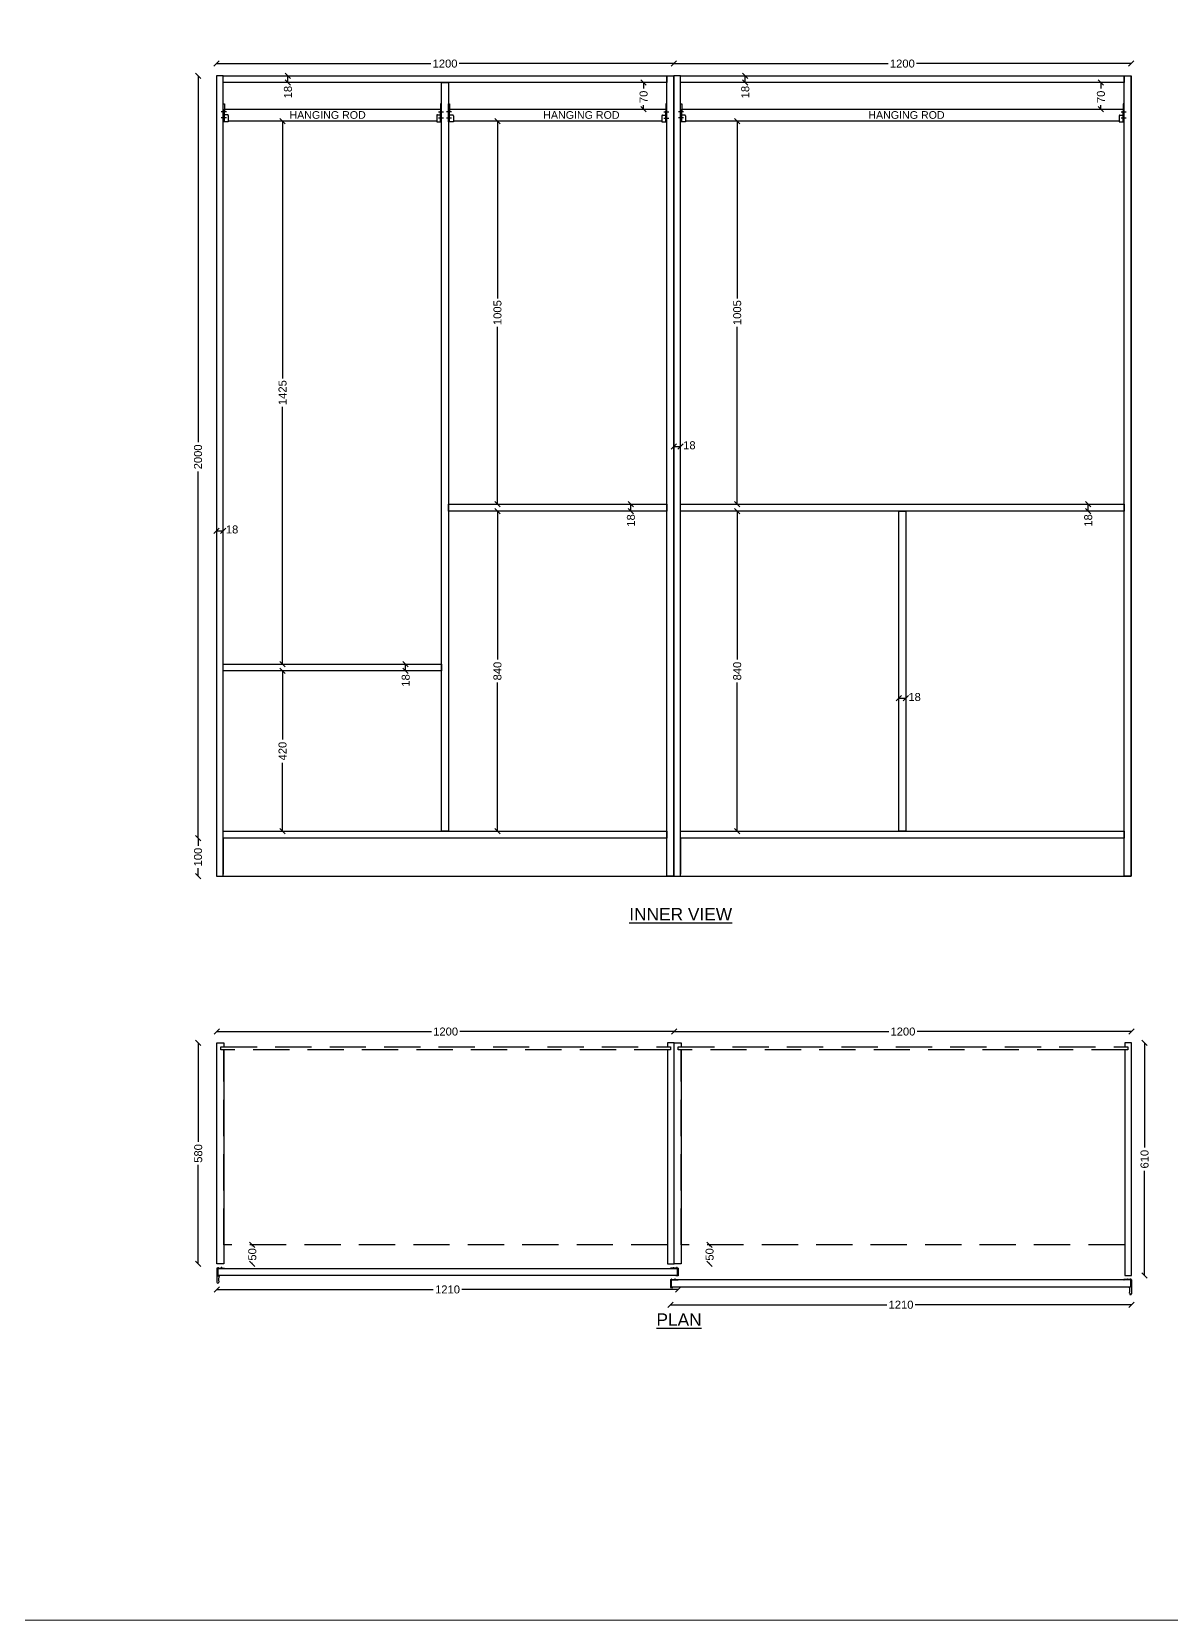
# Model space of a CAD drawing. Header units: millimetres. Extents: x 4065046 to 4134868, y -1476535 to -1460275.
# Drawn here: x 4104806 to 4107796, y -1476535 to -1472368 of the extents above; entities that cross this region are included whole.
import ezdxf

# ---------------------------------------------------------------- set-up
doc = ezdxf.new("R2010")
doc.units = ezdxf.units.MM
doc.header["$LTSCALE"] = 15
doc.header["$PDMODE"] = 35
doc.linetypes.add('HIDDEN', pattern=[9.525, 6.35, -3.175])
doc.layers.add('Hanging Rod', color=5, linetype='Continuous')
doc.layers.add('Text', color=7, linetype='Continuous', lineweight=5)
doc.styles.add('RAJ', font='', dxfattribs={"width": 0.8})
doc.styles.get("Standard").update_dxf_attribs({"font": 'arial.ttf'})
doc.styles.get('RAJ').set_extended_font_data('Bitstream Vera Serif')
doc.dimstyles.new('RAJ', dxfattribs={"dimscale": 7, "dimtxt": 2, "dimasz": 2, "dimexe": 1, "dimexo": 1, "dimgap": 1, "dimtad": 1, "dimdec": 1, "dimzin": 0, "dimdsep": 46, "dimtxsty": 'RAJ', "dimcen": 1, "dimclrd": 8, "dimclre": 8, "dimclrt": 8, "dimadec": 0, "dimazin": 0, "dimtfac": 1, "dimtdec": 1, "dimtofl": 0, "dimtmove": 0, "dimatfit": 3, "dimfxl": 1, "dimtolj": 1, "dimtzin": 0, "dimlwd": 9, "dimlwe": 9, "dimarcsym": 0})

# ---------------------------------------------------------------- blocks, each defined once
blk = doc.blocks.new('_Oblique')
at = {"color": 0, "linetype": 'ByBlock', "lineweight": -2}
blk.add_line((-0.5, -0.5), (0.5, 0.5), dxfattribs=at)
blk = doc.blocks.new('*D115')
at = {"color": 0, "lineweight": -2, "transparency": 16777216}
blk.add_line((201176, -268110.3), (201194, -268110.3), dxfattribs=at)
at = {"layer": 'Defpoints', "color": 0, "linetype": 'ByBlock', "lineweight": -2, "transparency": 16777216}
for p in [(201176, -268110.3), (201194, -268110.3), (201194, -268110.3)]:
    blk.add_point(p, dxfattribs=at)
at = {"color": 0, "linetype": 'ByBlock', "lineweight": -2, "transparency": 16777216, "xscale": 14, "yscale": 14, "zscale": 14, "rotation": 180}
blk.add_blockref('_Oblique', (201176, -268110.3), dxfattribs=at)
at = {"color": 0, "linetype": 'ByBlock', "lineweight": -2, "transparency": 16777216, "xscale": 14, "yscale": 14, "zscale": 14}
blk.add_blockref('_Oblique', (201194, -268110.3), dxfattribs=at)
at = {"linetype": 'ByBlock', "lineweight": -2, "transparency": 16777216, "insert": (201217.1, -268106.9), "char_height": 21, "attachment_point": 5}
blk.add_mtext('\\A1;18', dxfattribs=at)
blk = doc.blocks.new('_None')
blk = doc.blocks.new('*D116')
at = {"color": 0, "lineweight": -2, "transparency": 16777216}
for p, q in [((201127.8, -266916.3), (201127.8, -267877.8)), ((201127.8, -268916.3), (201127.8, -267954.8))]:
    blk.add_line(p, q, dxfattribs=at)
at = {"layer": 'Defpoints', "color": 0, "linetype": 'ByBlock', "lineweight": -2, "transparency": 16777216}
for p in [(201127.8, -266916.3), (201176, -266916.3), (201194, -268916.3)]:
    blk.add_point(p, dxfattribs=at)
at = {"color": 0, "linetype": 'ByBlock', "lineweight": -2, "transparency": 16777216, "xscale": 14, "yscale": 14, "zscale": 14}
for p, rotation in [((201127.8, -266916.3), 90), ((201127.8, -268916.3), 270)]:
    blk.add_blockref('_Oblique', p, dxfattribs=dict(at, rotation=rotation))
at = {"linetype": 'ByBlock', "lineweight": -2, "transparency": 16777216, "insert": (201127.8, -267916.3), "char_height": 21, "attachment_point": 5, "rotation": 90}
blk.add_mtext('\\A1;2000', dxfattribs=at)
blk = doc.blocks.new('*D137')
at = {"color": 0, "lineweight": -2, "transparency": 16777216}
for p, q in [((201127.8, -268916.3), (201127.8, -268937.2)), ((201127.8, -269016.3), (201127.8, -268995.5))]:
    blk.add_line(p, q, dxfattribs=at)
at = {"layer": 'Defpoints', "color": 0, "linetype": 'ByBlock', "lineweight": -2, "transparency": 16777216}
for p in [(201127.8, -268916.3), (201194, -268916.3), (201176, -269016.3)]:
    blk.add_point(p, dxfattribs=at)
at = {"color": 0, "linetype": 'ByBlock', "lineweight": -2, "transparency": 16777216, "xscale": 14, "yscale": 14, "zscale": 14}
for p, rotation in [((201127.8, -268916.3), 90), ((201127.8, -269016.3), 270)]:
    blk.add_blockref('_Oblique', p, dxfattribs=dict(at, rotation=rotation))
at = {"linetype": 'ByBlock', "lineweight": -2, "transparency": 16777216, "insert": (201127.8, -268966.3), "char_height": 21, "attachment_point": 5, "rotation": 90}
blk.add_mtext('\\A1;100', dxfattribs=at)
blk = doc.blocks.new('*D117')
at = {"color": 0, "lineweight": -2, "transparency": 16777216}
blk.add_line((201363.6, -266934.3), (201363.6, -266916.3), dxfattribs=at)
at = {"layer": 'Defpoints', "color": 0, "linetype": 'ByBlock', "lineweight": -2, "transparency": 16777216}
for p in [(201363.6, -266916.3), (201363.6, -266916.3), (201363.6, -266934.3)]:
    blk.add_point(p, dxfattribs=at)
at = {"color": 0, "linetype": 'ByBlock', "lineweight": -2, "transparency": 16777216, "xscale": 14, "yscale": 14, "zscale": 14}
for p, rotation in [((201363.6, -266916.3), 90), ((201363.6, -266934.3), 270)]:
    blk.add_blockref('_Oblique', p, dxfattribs=dict(at, rotation=rotation))
at = {"linetype": 'ByBlock', "lineweight": -2, "transparency": 16777216, "insert": (201363.8, -266959.2), "char_height": 21, "attachment_point": 5, "rotation": 90}
blk.add_mtext('\\A1;18', dxfattribs=at)
blk = doc.blocks.new('*D118')
at = {"color": 0, "lineweight": -2, "transparency": 16777216}
for p, q in [((202297.1, -266934.3), (202297.1, -266949.9)), ((202297.1, -267004.3), (202297.1, -266993.8))]:
    blk.add_line(p, q, dxfattribs=at)
at = {"layer": 'Defpoints', "color": 0, "linetype": 'ByBlock', "lineweight": -2, "transparency": 16777216}
for p in [(202297.1, -266934.3), (202334, -266934.3), (202334, -267004.3)]:
    blk.add_point(p, dxfattribs=at)
at = {"color": 0, "linetype": 'ByBlock', "lineweight": -2, "transparency": 16777216, "xscale": 14, "yscale": 14, "zscale": 14}
for p, rotation in [((202297.1, -266934.3), 90), ((202297.1, -267004.3), 270)]:
    blk.add_blockref('_Oblique', p, dxfattribs=dict(at, rotation=rotation))
at = {"linetype": 'ByBlock', "lineweight": -2, "transparency": 16777216, "insert": (202297.1, -266971.8), "char_height": 21, "attachment_point": 5, "rotation": 90}
blk.add_mtext('\\A1;70', dxfattribs=at)
blk = doc.blocks.new('*D119')
at = {"color": 0, "lineweight": -2, "transparency": 16777216}
blk.add_line((202263.6, -268058.3), (202263.6, -268040.3), dxfattribs=at)
at = {"layer": 'Defpoints', "color": 0, "linetype": 'ByBlock', "lineweight": -2, "transparency": 16777216}
for p in [(202263.6, -268040.3), (202263.6, -268040.3), (202263.6, -268058.3)]:
    blk.add_point(p, dxfattribs=at)
at = {"color": 0, "linetype": 'ByBlock', "lineweight": -2, "transparency": 16777216, "xscale": 14, "yscale": 14, "zscale": 14}
for p, rotation in [((202263.6, -268040.3), 90), ((202263.6, -268058.3), 270)]:
    blk.add_blockref('_Oblique', p, dxfattribs=dict(at, rotation=rotation))
at = {"linetype": 'ByBlock', "lineweight": -2, "transparency": 16777216, "insert": (202263.8, -268083.1), "char_height": 21, "attachment_point": 5, "rotation": 90}
blk.add_mtext('\\A1;18', dxfattribs=at)
blk = doc.blocks.new('*D120')
at = {"color": 0, "lineweight": -2, "transparency": 16777216}
for p, q in [((201913.6, -267035.3), (201913.6, -267500.4)), ((201913.6, -268040.3), (201913.6, -267575.3))]:
    blk.add_line(p, q, dxfattribs=at)
at = {"layer": 'Defpoints', "color": 0, "linetype": 'ByBlock', "lineweight": -2, "transparency": 16777216}
for p in [(201855.2, -267035.3), (201913.6, -267035.3), (201855.2, -268040.3)]:
    blk.add_point(p, dxfattribs=at)
at = {"color": 0, "linetype": 'ByBlock', "lineweight": -2, "transparency": 16777216, "xscale": 14, "yscale": 14, "zscale": 14}
for p, rotation in [((201913.6, -267035.3), 90), ((201913.6, -268040.3), 270)]:
    blk.add_blockref('_Oblique', p, dxfattribs=dict(at, rotation=rotation))
at = {"linetype": 'ByBlock', "lineweight": -2, "transparency": 16777216, "insert": (201913.6, -267537.8), "char_height": 21, "attachment_point": 5, "rotation": 90}
blk.add_mtext('\\A1;1005', dxfattribs=at)
blk = doc.blocks.new('*D121')
at = {"color": 0, "lineweight": -2, "transparency": 16777216}
blk.add_line((201672.6, -268478), (201672.6, -268460), dxfattribs=at)
at = {"layer": 'Defpoints', "color": 0, "linetype": 'ByBlock', "lineweight": -2, "transparency": 16777216}
for p in [(201672.6, -268460), (201672.6, -268460), (201672.6, -268478)]:
    blk.add_point(p, dxfattribs=at)
at = {"color": 0, "linetype": 'ByBlock', "lineweight": -2, "transparency": 16777216, "xscale": 14, "yscale": 14, "zscale": 14}
for p, rotation in [((201672.6, -268460), 90), ((201672.6, -268478), 270)]:
    blk.add_blockref('_Oblique', p, dxfattribs=dict(at, rotation=rotation))
at = {"linetype": 'ByBlock', "lineweight": -2, "transparency": 16777216, "insert": (201672.8, -268502.9), "char_height": 21, "attachment_point": 5, "rotation": 90}
blk.add_mtext('\\A1;18', dxfattribs=at)
blk = doc.blocks.new('*D122')
at = {"color": 0, "lineweight": -2, "transparency": 16777216}
for p, q in [((201349.6, -268478), (201349.6, -268657.6)), ((201349.6, -268898.3), (201349.6, -268718.8))]:
    blk.add_line(p, q, dxfattribs=at)
at = {"layer": 'Defpoints', "color": 0, "linetype": 'ByBlock', "lineweight": -2, "transparency": 16777216}
for p in [(201316.8, -268478), (201316.8, -268898.3), (201349.6, -268898.3)]:
    blk.add_point(p, dxfattribs=at)
at = {"color": 0, "linetype": 'ByBlock', "lineweight": -2, "transparency": 16777216, "xscale": 14, "yscale": 14, "zscale": 14}
for p, rotation in [((201349.6, -268478), 90), ((201349.6, -268898.3), 270)]:
    blk.add_blockref('_Oblique', p, dxfattribs=dict(at, rotation=rotation))
at = {"linetype": 'ByBlock', "lineweight": -2, "transparency": 16777216, "insert": (201349.6, -268688.2), "char_height": 21, "attachment_point": 5, "rotation": 90}
blk.add_mtext('\\A1;420', dxfattribs=at)
blk = doc.blocks.new('*D123')
at = {"color": 0, "lineweight": -2, "transparency": 16777216}
for p, q in [((201913.6, -268058.3), (201913.6, -268448.1)), ((201913.6, -268898.3), (201913.6, -268508.5))]:
    blk.add_line(p, q, dxfattribs=at)
at = {"layer": 'Defpoints', "color": 0, "linetype": 'ByBlock', "lineweight": -2, "transparency": 16777216}
for p in [(201913.6, -268058.3), (201913.6, -268058.3), (201913.6, -268898.3)]:
    blk.add_point(p, dxfattribs=at)
at = {"color": 0, "linetype": 'ByBlock', "lineweight": -2, "transparency": 16777216, "xscale": 14, "yscale": 14, "zscale": 14}
for p, rotation in [((201913.6, -268058.3), 90), ((201913.6, -268898.3), 270)]:
    blk.add_blockref('_Oblique', p, dxfattribs=dict(at, rotation=rotation))
at = {"linetype": 'ByBlock', "lineweight": -2, "transparency": 16777216, "insert": (201913.6, -268478.3), "char_height": 21, "attachment_point": 5, "rotation": 90}
blk.add_mtext('\\A1;840', dxfattribs=at)
blk = doc.blocks.new('*D124')
at = {"color": 0, "lineweight": -2, "transparency": 16777216}
for p, q in [((201349.6, -267035.3), (201349.6, -267710.3)), ((201349.6, -268460), (201349.6, -267785.1))]:
    blk.add_line(p, q, dxfattribs=at)
at = {"layer": 'Defpoints', "color": 0, "linetype": 'ByBlock', "lineweight": -2, "transparency": 16777216}
for p in [(201349.6, -267035.3), (201349.6, -267035.3), (201349.6, -268460)]:
    blk.add_point(p, dxfattribs=at)
at = {"color": 0, "linetype": 'ByBlock', "lineweight": -2, "transparency": 16777216, "xscale": 14, "yscale": 14, "zscale": 14}
for p, rotation in [((201349.6, -267035.3), 90), ((201349.6, -268460), 270)]:
    blk.add_blockref('_Oblique', p, dxfattribs=dict(at, rotation=rotation))
at = {"linetype": 'ByBlock', "lineweight": -2, "transparency": 16777216, "insert": (201349.6, -267747.7), "char_height": 21, "attachment_point": 5, "rotation": 90}
blk.add_mtext('\\A1;1425', dxfattribs=at)
blk = doc.blocks.new('*D125')
at = {"color": 0, "lineweight": -2, "transparency": 16777216}
blk.add_line((202376, -267889.3), (202394, -267889.3), dxfattribs=at)
at = {"layer": 'Defpoints', "color": 0, "linetype": 'ByBlock', "lineweight": -2, "transparency": 16777216}
for p in [(202376, -267889.3), (202394, -267889.3), (202394, -267889.3)]:
    blk.add_point(p, dxfattribs=at)
at = {"color": 0, "linetype": 'ByBlock', "lineweight": -2, "transparency": 16777216, "xscale": 14, "yscale": 14, "zscale": 14, "rotation": 180}
blk.add_blockref('_Oblique', (202376, -267889.3), dxfattribs=at)
at = {"color": 0, "linetype": 'ByBlock', "lineweight": -2, "transparency": 16777216, "xscale": 14, "yscale": 14, "zscale": 14}
blk.add_blockref('_Oblique', (202394, -267889.3), dxfattribs=at)
at = {"linetype": 'ByBlock', "lineweight": -2, "transparency": 16777216, "insert": (202417.1, -267885.9), "char_height": 21, "attachment_point": 5}
blk.add_mtext('\\A1;18', dxfattribs=at)
blk = doc.blocks.new('*D138')
at = {"color": 0, "lineweight": -2, "transparency": 16777216}
for p, q in [((202376, -266884.5), (202938.7, -266884.5)), ((203576, -266884.5), (203013.3, -266884.5))]:
    blk.add_line(p, q, dxfattribs=at)
at = {"layer": 'Defpoints', "color": 0, "linetype": 'ByBlock', "lineweight": -2, "transparency": 16777216}
for p in [(203576, -266884.5), (202376, -266916.3), (203576, -266916.3)]:
    blk.add_point(p, dxfattribs=at)
at = {"color": 0, "linetype": 'ByBlock', "lineweight": -2, "transparency": 16777216, "xscale": 14, "yscale": 14, "zscale": 14, "rotation": 180}
blk.add_blockref('_Oblique', (202376, -266884.5), dxfattribs=at)
at = {"color": 0, "linetype": 'ByBlock', "lineweight": -2, "transparency": 16777216, "xscale": 14, "yscale": 14, "zscale": 14}
blk.add_blockref('_Oblique', (203576, -266884.5), dxfattribs=at)
at = {"linetype": 'ByBlock', "lineweight": -2, "transparency": 16777216, "insert": (202976, -266884.5), "char_height": 21, "attachment_point": 5}
blk.add_mtext('\\A1;1200', dxfattribs=at)
blk = doc.blocks.new('*D126')
at = {"color": 0, "lineweight": -2, "transparency": 16777216}
blk.add_line((202563.6, -266934.3), (202563.6, -266916.3), dxfattribs=at)
at = {"layer": 'Defpoints', "color": 0, "linetype": 'ByBlock', "lineweight": -2, "transparency": 16777216}
for p in [(202563.6, -266916.3), (202563.6, -266916.3), (202563.6, -266934.3)]:
    blk.add_point(p, dxfattribs=at)
at = {"color": 0, "linetype": 'ByBlock', "lineweight": -2, "transparency": 16777216, "xscale": 14, "yscale": 14, "zscale": 14}
for p, rotation in [((202563.6, -266916.3), 90), ((202563.6, -266934.3), 270)]:
    blk.add_blockref('_Oblique', p, dxfattribs=dict(at, rotation=rotation))
at = {"linetype": 'ByBlock', "lineweight": -2, "transparency": 16777216, "insert": (202563.8, -266959.2), "char_height": 21, "attachment_point": 5, "rotation": 90}
blk.add_mtext('\\A1;18', dxfattribs=at)
blk = doc.blocks.new('*D127')
at = {"color": 0, "lineweight": -2, "transparency": 16777216}
for p, q in [((203497.1, -266934.3), (203497.1, -266949.9)), ((203497.1, -267004.3), (203497.1, -266993.8))]:
    blk.add_line(p, q, dxfattribs=at)
at = {"layer": 'Defpoints', "color": 0, "linetype": 'ByBlock', "lineweight": -2, "transparency": 16777216}
for p in [(203497.1, -266934.3), (203534, -266934.3), (203534, -267004.3)]:
    blk.add_point(p, dxfattribs=at)
at = {"color": 0, "linetype": 'ByBlock', "lineweight": -2, "transparency": 16777216, "xscale": 14, "yscale": 14, "zscale": 14}
for p, rotation in [((203497.1, -266934.3), 90), ((203497.1, -267004.3), 270)]:
    blk.add_blockref('_Oblique', p, dxfattribs=dict(at, rotation=rotation))
at = {"linetype": 'ByBlock', "lineweight": -2, "transparency": 16777216, "insert": (203497.1, -266971.8), "char_height": 21, "attachment_point": 5, "rotation": 90}
blk.add_mtext('\\A1;70', dxfattribs=at)
blk = doc.blocks.new('*D128')
at = {"color": 0, "lineweight": -2, "transparency": 16777216}
blk.add_line((203463.6, -268058.3), (203463.6, -268040.3), dxfattribs=at)
at = {"layer": 'Defpoints', "color": 0, "linetype": 'ByBlock', "lineweight": -2, "transparency": 16777216}
for p in [(203463.6, -268040.3), (203463.6, -268040.3), (203463.6, -268058.3)]:
    blk.add_point(p, dxfattribs=at)
at = {"color": 0, "linetype": 'ByBlock', "lineweight": -2, "transparency": 16777216, "xscale": 14, "yscale": 14, "zscale": 14}
for p, rotation in [((203463.6, -268040.3), 90), ((203463.6, -268058.3), 270)]:
    blk.add_blockref('_Oblique', p, dxfattribs=dict(at, rotation=rotation))
at = {"linetype": 'ByBlock', "lineweight": -2, "transparency": 16777216, "insert": (203463.8, -268083.1), "char_height": 21, "attachment_point": 5, "rotation": 90}
blk.add_mtext('\\A1;18', dxfattribs=at)
blk = doc.blocks.new('*D129')
at = {"color": 0, "lineweight": -2, "transparency": 16777216}
for p, q in [((202542.7, -267035.3), (202542.7, -267500.4)), ((202542.7, -268040.3), (202542.7, -267575.3))]:
    blk.add_line(p, q, dxfattribs=at)
at = {"layer": 'Defpoints', "color": 0, "linetype": 'ByBlock', "lineweight": -2, "transparency": 16777216}
for p in [(202484.2, -267035.3), (202542.7, -267035.3), (202484.2, -268040.3)]:
    blk.add_point(p, dxfattribs=at)
at = {"color": 0, "linetype": 'ByBlock', "lineweight": -2, "transparency": 16777216, "xscale": 14, "yscale": 14, "zscale": 14}
for p, rotation in [((202542.7, -267035.3), 90), ((202542.7, -268040.3), 270)]:
    blk.add_blockref('_Oblique', p, dxfattribs=dict(at, rotation=rotation))
at = {"linetype": 'ByBlock', "lineweight": -2, "transparency": 16777216, "insert": (202542.7, -267537.8), "char_height": 21, "attachment_point": 5, "rotation": 90}
blk.add_mtext('\\A1;1005', dxfattribs=at)
blk = doc.blocks.new('*D130')
at = {"color": 0, "lineweight": -2, "transparency": 16777216}
blk.add_line((202967, -268549.7), (202985, -268549.7), dxfattribs=at)
at = {"layer": 'Defpoints', "color": 0, "linetype": 'ByBlock', "lineweight": -2, "transparency": 16777216}
for p in [(202967, -268549.7), (202985, -268549.7), (202985, -268549.7)]:
    blk.add_point(p, dxfattribs=at)
at = {"color": 0, "linetype": 'ByBlock', "lineweight": -2, "transparency": 16777216, "xscale": 14, "yscale": 14, "zscale": 14, "rotation": 180}
blk.add_blockref('_Oblique', (202967, -268549.7), dxfattribs=at)
at = {"color": 0, "linetype": 'ByBlock', "lineweight": -2, "transparency": 16777216, "xscale": 14, "yscale": 14, "zscale": 14}
blk.add_blockref('_Oblique', (202985, -268549.7), dxfattribs=at)
at = {"linetype": 'ByBlock', "lineweight": -2, "transparency": 16777216, "insert": (203008.1, -268546.4), "char_height": 21, "attachment_point": 5}
blk.add_mtext('\\A1;18', dxfattribs=at)
blk = doc.blocks.new('*D131')
at = {"color": 0, "lineweight": -2, "transparency": 16777216}
for p, q in [((202542.7, -268058.3), (202542.7, -268448.1)), ((202542.7, -268898.3), (202542.7, -268508.5))]:
    blk.add_line(p, q, dxfattribs=at)
at = {"layer": 'Defpoints', "color": 0, "linetype": 'ByBlock', "lineweight": -2, "transparency": 16777216}
for p in [(202545.7, -268058.3), (202542.7, -268898.3), (202545.7, -268898.3)]:
    blk.add_point(p, dxfattribs=at)
at = {"color": 0, "linetype": 'ByBlock', "lineweight": -2, "transparency": 16777216, "xscale": 14, "yscale": 14, "zscale": 14}
for p, rotation in [((202542.7, -268058.3), 90), ((202542.7, -268898.3), 270)]:
    blk.add_blockref('_Oblique', p, dxfattribs=dict(at, rotation=rotation))
at = {"linetype": 'ByBlock', "lineweight": -2, "transparency": 16777216, "insert": (202542.7, -268478.3), "char_height": 21, "attachment_point": 5, "rotation": 90}
blk.add_mtext('\\A1;840', dxfattribs=at)
blk = doc.blocks.new('*D132')
at = {"color": 0, "lineweight": -2, "transparency": 16777216}
for p, q in [((201176, -266884.5), (201738.7, -266884.5)), ((202376, -266884.5), (201813.3, -266884.5))]:
    blk.add_line(p, q, dxfattribs=at)
at = {"layer": 'Defpoints', "color": 0, "linetype": 'ByBlock', "lineweight": -2, "transparency": 16777216}
for p in [(202376, -266884.5), (201176, -266916.3), (202376, -266916.3)]:
    blk.add_point(p, dxfattribs=at)
at = {"color": 0, "linetype": 'ByBlock', "lineweight": -2, "transparency": 16777216, "xscale": 14, "yscale": 14, "zscale": 14, "rotation": 180}
blk.add_blockref('_Oblique', (201176, -266884.5), dxfattribs=at)
at = {"color": 0, "linetype": 'ByBlock', "lineweight": -2, "transparency": 16777216, "xscale": 14, "yscale": 14, "zscale": 14}
blk.add_blockref('_Oblique', (202376, -266884.5), dxfattribs=at)
at = {"linetype": 'ByBlock', "lineweight": -2, "transparency": 16777216, "insert": (201776, -266884.5), "char_height": 21, "attachment_point": 5}
blk.add_mtext('\\A1;1200', dxfattribs=at)
blk = doc.blocks.new('*D133')
at = {"color": 0, "lineweight": -2, "transparency": 16777216}
for p, q in [((201128.4, -269453.9), (201128.4, -269713.8)), ((201128.4, -270033.9), (201128.4, -269774.1))]:
    blk.add_line(p, q, dxfattribs=at)
at = {"layer": 'Defpoints', "color": 0, "linetype": 'ByBlock', "lineweight": -2, "transparency": 16777216}
for p in [(201195.5, -269453.9), (201128.4, -270033.9), (201177.5, -270033.9)]:
    blk.add_point(p, dxfattribs=at)
at = {"color": 0, "linetype": 'ByBlock', "lineweight": -2, "transparency": 16777216, "xscale": 14, "yscale": 14, "zscale": 14}
for p, rotation in [((201128.4, -269453.9), 90), ((201128.4, -270033.9), 270)]:
    blk.add_blockref('_Oblique', p, dxfattribs=dict(at, rotation=rotation))
at = {"linetype": 'ByBlock', "lineweight": -2, "transparency": 16777216, "insert": (201128.4, -269743.9), "char_height": 21, "attachment_point": 5, "rotation": 90}
blk.add_mtext('\\A1;580', dxfattribs=at)
blk = doc.blocks.new('*D134')
at = {"color": 0, "lineweight": -2, "transparency": 16777216}
for p, q in [((203611.6, -269453.9), (203611.6, -269728.7)), ((203611.6, -270063.9), (203611.6, -269789.1))]:
    blk.add_line(p, q, dxfattribs=at)
at = {"layer": 'Defpoints', "color": 0, "linetype": 'ByBlock', "lineweight": -2, "transparency": 16777216}
for p in [(203570.5, -269453.9), (203575, -270063.9), (203611.6, -270063.9)]:
    blk.add_point(p, dxfattribs=at)
at = {"color": 0, "linetype": 'ByBlock', "lineweight": -2, "transparency": 16777216, "xscale": 14, "yscale": 14, "zscale": 14}
for p, rotation in [((203611.6, -269453.9), 90), ((203611.6, -270063.9), 270)]:
    blk.add_blockref('_Oblique', p, dxfattribs=dict(at, rotation=rotation))
at = {"linetype": 'ByBlock', "lineweight": -2, "transparency": 16777216, "insert": (203611.6, -269758.9), "char_height": 21, "attachment_point": 5, "rotation": 90}
blk.add_mtext('\\A1;610', dxfattribs=at)
blk = doc.blocks.new('*D135')
at = {"color": 0, "lineweight": -2, "transparency": 16777216}
for p, q in [((201177.5, -269424.2), (201740.1, -269424.2)), ((202377.5, -269424.2), (201814.8, -269424.2))]:
    blk.add_line(p, q, dxfattribs=at)
at = {"layer": 'Defpoints', "color": 0, "linetype": 'ByBlock', "lineweight": -2, "transparency": 16777216}
for p in [(202377.5, -269424.2), (201177.5, -269453.9), (202377.5, -269453.9)]:
    blk.add_point(p, dxfattribs=at)
at = {"color": 0, "linetype": 'ByBlock', "lineweight": -2, "transparency": 16777216, "xscale": 14, "yscale": 14, "zscale": 14, "rotation": 180}
blk.add_blockref('_Oblique', (201177.5, -269424.2), dxfattribs=at)
at = {"color": 0, "linetype": 'ByBlock', "lineweight": -2, "transparency": 16777216, "xscale": 14, "yscale": 14, "zscale": 14}
blk.add_blockref('_Oblique', (202377.5, -269424.2), dxfattribs=at)
at = {"linetype": 'ByBlock', "lineweight": -2, "transparency": 16777216, "insert": (201777.5, -269424.2), "char_height": 21, "attachment_point": 5}
blk.add_mtext('\\A1;1200', dxfattribs=at)
blk = doc.blocks.new('*D136')
at = {"color": 0, "lineweight": -2, "transparency": 16777216}
for p, q in [((202377.5, -269424.2), (202940.1, -269424.2)), ((203577.5, -269424.2), (203014.8, -269424.2))]:
    blk.add_line(p, q, dxfattribs=at)
at = {"layer": 'Defpoints', "color": 0, "linetype": 'ByBlock', "lineweight": -2, "transparency": 16777216}
for p in [(203577.5, -269424.2), (202377.5, -269453.9), (203577.5, -269453.9)]:
    blk.add_point(p, dxfattribs=at)
at = {"color": 0, "linetype": 'ByBlock', "lineweight": -2, "transparency": 16777216, "xscale": 14, "yscale": 14, "zscale": 14, "rotation": 180}
blk.add_blockref('_Oblique', (202377.5, -269424.2), dxfattribs=at)
at = {"color": 0, "linetype": 'ByBlock', "lineweight": -2, "transparency": 16777216, "xscale": 14, "yscale": 14, "zscale": 14}
blk.add_blockref('_Oblique', (203577.5, -269424.2), dxfattribs=at)
at = {"linetype": 'ByBlock', "lineweight": -2, "transparency": 16777216, "insert": (202977.5, -269424.2), "char_height": 21, "attachment_point": 5}
blk.add_mtext('\\A1;1200', dxfattribs=at)
blk = doc.blocks.new('*D139')
at = {"color": 0, "lineweight": -2, "transparency": 16777216}
for p, q in [((202367.5, -270140.9), (202935.1, -270140.9)), ((203577.5, -270140.9), (203009.8, -270140.9))]:
    blk.add_line(p, q, dxfattribs=at)
at = {"layer": 'Defpoints', "color": 0, "linetype": 'ByBlock', "lineweight": -2, "transparency": 16777216}
for p in [(202367.5, -270085.3), (203577.5, -270085.3), (203577.5, -270140.9)]:
    blk.add_point(p, dxfattribs=at)
at = {"color": 0, "linetype": 'ByBlock', "lineweight": -2, "transparency": 16777216, "xscale": 14, "yscale": 14, "zscale": 14, "rotation": 180}
blk.add_blockref('_Oblique', (202367.5, -270140.9), dxfattribs=at)
at = {"color": 0, "linetype": 'ByBlock', "lineweight": -2, "transparency": 16777216, "xscale": 14, "yscale": 14, "zscale": 14}
blk.add_blockref('_Oblique', (203577.5, -270140.9), dxfattribs=at)
at = {"linetype": 'ByBlock', "lineweight": -2, "transparency": 16777216, "insert": (202972.5, -270140.9), "char_height": 21, "attachment_point": 5}
blk.add_mtext('\\A1;1210', dxfattribs=at)
blk = doc.blocks.new('*D140')
at = {"color": 0, "lineweight": -2, "transparency": 16777216}
for p, q in [((201177.5, -270100.9), (201745.1, -270100.9)), ((202387.5, -270100.9), (201819.8, -270100.9))]:
    blk.add_line(p, q, dxfattribs=at)
at = {"layer": 'Defpoints', "color": 0, "linetype": 'ByBlock', "lineweight": -2, "transparency": 16777216}
for p in [(201177.5, -270054.9), (202387.5, -270055.3), (202387.5, -270100.9)]:
    blk.add_point(p, dxfattribs=at)
at = {"color": 0, "linetype": 'ByBlock', "lineweight": -2, "transparency": 16777216, "xscale": 14, "yscale": 14, "zscale": 14, "rotation": 180}
blk.add_blockref('_Oblique', (201177.5, -270100.9), dxfattribs=at)
at = {"color": 0, "linetype": 'ByBlock', "lineweight": -2, "transparency": 16777216, "xscale": 14, "yscale": 14, "zscale": 14}
blk.add_blockref('_Oblique', (202387.5, -270100.9), dxfattribs=at)
at = {"linetype": 'ByBlock', "lineweight": -2, "transparency": 16777216, "insert": (201782.5, -270100.9), "char_height": 21, "attachment_point": 5}
blk.add_mtext('\\A1;1210', dxfattribs=at)
blk = doc.blocks.new('207')
for p, q in [((201176, -266916.3), (201176, -269016.3)), ((202376, -269016.3), (202376, -266916.3)), ((202376, -266916.3), (202376, -269016.3)), ((202376, -266916.3), (202376, -269016.3)), ((202376, -269016.3), (202376, -266916.3)), ((203576, -269016.3), (203576, -266916.3)), ((202376, -269016.3), (202376, -268916.3)), ((202376, -269016.3), (202376, -268916.3)), ((203576, -269016.3), (203576, -268916.3)), ((201176, -269016.3), (202376, -269016.3)), ((202376, -269016.3), (203576, -269016.3))]:
    blk.add_line(p, q)
at = {"color": 3}
for p, q in [((201202.1, -267010.8), (201188.9, -267010.8)), ((201758.9, -267010.8), (201772.1, -267010.8)), ((201793.1, -267010.8), (201779.9, -267010.8)), ((202349.9, -267010.8), (202363.1, -267010.8)), ((202402.1, -267010.8), (202388.9, -267010.8)), ((203549.9, -267010.8), (203563.1, -267010.8)), ((201202.1, -267026.8), (201188.9, -267026.8)), ((201758.9, -267026.8), (201772.1, -267026.8)), ((201793.1, -267027.8), (201779.9, -267027.8)), ((202349.9, -267027.8), (202363.1, -267027.8)), ((202402.1, -267026.8), (202388.9, -267026.8)), ((203549.9, -267026.8), (203563.1, -267026.8))]:
    blk.add_line(p, q, dxfattribs=at)
for points in [[(201194, -266916.3), (201176, -266916.3), (201176, -269016.3), (201194, -269016.3)], [(201194, -266916.3), (202358, -266916.3), (202358, -266934.3), (201194, -266934.3)], [(201767, -268898.3), (201767, -266934.3), (201785, -266934.3), (201785, -268898.3)], [(202358, -266916.3), (202376, -266916.3), (202376, -269016.3), (202358, -269016.3)], [(202394, -266916.3), (202376, -266916.3), (202376, -269016.3), (202394, -269016.3)], [(202394, -266916.3), (203558, -266916.3), (203558, -266934.3), (202394, -266934.3)], [(203558, -266916.3), (203576, -266916.3), (203576, -269016.3), (203558, -269016.3)], [(201785, -268040.3), (202358, -268040.3), (202358, -268058.3), (201785, -268058.3)], [(202394, -268040.3), (203558, -268040.3), (203558, -268058.3), (202394, -268058.3)], [(202967, -268898.3), (202967, -268058.3), (202985, -268058.3), (202985, -268898.3)], [(201194, -268460), (201767, -268460), (201767, -268478), (201194, -268478)], [(201194, -268898.3), (202358, -268898.3), (202358, -268916.3), (201194, -268916.3)], [(202394, -268898.3), (203558, -268898.3), (203558, -268916.3), (202394, -268916.3)]]:
    blk.add_lwpolyline(points, close=True)
at = {"color": 5}
for points in [[(201197, -267018.5), (201197, -267004.3), (201764, -267004.3), (201764, -267018.5)], [(201788, -267019.5), (201788, -267004.3), (202355, -267004.3), (202355, -267019.5)], [(202397, -267019.5), (202397, -267004.3), (203555, -267004.3), (203555, -267019.5)], [(201754, -267035.3), (201207, -267035.3)], [(202345, -267035.3), (201798, -267035.3)], [(203545, -267035.3), (202407, -267035.3)]]:
    blk.add_lwpolyline(points, dxfattribs=at)
at = {"linetype": 'HIDDEN'}
for points in [[(201194, -269016.3), (202358, -269016.3), (202358, -268916.3), (201194, -268916.3)], [(202394, -269016.3), (203558, -269016.3), (203558, -268916.3), (202394, -268916.3)]]:
    blk.add_lwpolyline(points, close=True, dxfattribs=at)
at = {"layer": 'Hanging Rod'}
for p, q in [((201194, -267037.3), (201194, -266989.8)), ((201194, -266989.8), (201197, -266989.8)), ((201197, -266989.8), (201197, -267009.4)), ((201197, -267037.3), (201197, -267009.4)), ((201205, -267018.5), (201197, -267018.5)), ((201207, -267020.5), (201207, -267037.3)), ((201754, -267020.5), (201754, -267037.3)), ((201756, -267018.5), (201764, -267018.5)), ((201767, -266989.8), (201764, -266989.8)), ((201764, -266989.8), (201764, -267009.4)), ((201764, -267037.3), (201764, -267009.4)), ((201767, -267037.3), (201767, -266989.8)), ((201785, -267037.3), (201785, -266989.8)), ((201785, -266989.8), (201788, -266989.8)), ((201788, -266989.8), (201788, -267009.4)), ((201788, -267037.3), (201788, -267009.4)), ((201796, -267019.5), (201788, -267019.5)), ((201798, -267021.5), (201798, -267037.3)), ((202345, -267021.5), (202345, -267037.3)), ((202347, -267019.5), (202355, -267019.5)), ((202358, -266989.8), (202355, -266989.8)), ((202355, -266989.8), (202355, -267009.4)), ((202355, -267037.3), (202355, -267009.4)), ((202358, -267037.3), (202358, -266989.8)), ((202394, -267037.3), (202394, -266989.8)), ((202394, -266989.8), (202397, -266989.8)), ((202397, -266989.8), (202397, -267009.4)), ((202397, -267037.3), (202397, -267009.4)), ((202405, -267019.5), (202397, -267019.5)), ((202407, -267021.5), (202407, -267037.3)), ((203545, -267021.5), (203545, -267037.3)), ((203547, -267019.5), (203555, -267019.5)), ((203558, -266989.8), (203555, -266989.8)), ((203555, -266989.8), (203555, -267009.4)), ((203555, -267037.3), (203555, -267009.4)), ((203558, -267037.3), (203558, -266989.8)), ((201197, -267037.3), (201194, -267037.3)), ((201207, -267037.3), (201197, -267037.3)), ((201754, -267037.3), (201764, -267037.3)), ((201764, -267037.3), (201767, -267037.3)), ((201788, -267037.3), (201785, -267037.3)), ((201798, -267037.3), (201788, -267037.3)), ((202345, -267037.3), (202355, -267037.3)), ((202355, -267037.3), (202358, -267037.3)), ((202397, -267037.3), (202394, -267037.3)), ((202407, -267037.3), (202397, -267037.3)), ((203545, -267037.3), (203555, -267037.3)), ((203555, -267037.3), (203558, -267037.3))]:
    blk.add_line(p, q, dxfattribs=at)
for centre, start, end in [((201205, -267020.5), 0, 90), ((201756, -267020.5), 90, 180), ((201796, -267021.5), 0, 90), ((202347, -267021.5), 90, 180), ((202405, -267021.5), 0, 90), ((203547, -267021.5), 90, 180)]:
    blk.add_arc(centre, 2, start, end, dxfattribs=at)
blk.add_text('%%UINNER VIEW', height=32.5).set_placement((202259.4, -269132.3))
at = {"layer": 'Text', "ltscale": 3, "char_height": 20, "attachment_point": 2}
for insert, width in [((201467.8, -267009.2), 945.207), ((202133.8, -267009.2), 945.207), ((202986.8, -267009.2), 870.207)]:
    blk.add_mtext('\\pxqc;HANGING ROD', dxfattribs=dict(at, insert=insert, width=width))
at = {"linetype": 'ByBlock', "lineweight": -2}
for base, p1, p2, picture, middle in [((202376, -266884.5), (201176, -266916.3), (202376, -266916.3), '*D132', (201776, -266884.5)), ((203576, -266884.5), (202376, -266916.3), (203576, -266916.3), '*D138', (202976, -266884.5))]:
    dim = blk.add_linear_dim(base=base, p1=p1, p2=p2, dimstyle='RAJ', override={"dimtxt": 3, "dimtad": 0, "dimdec": 0, "dimtxsty": 'Standard', "dimblk": 'Oblique', "dimcen": 0, "dimse1": 1, "dimse2": 1, "dimclrd": 0, "dimclre": 0, "dimclrt": 256, "dimtdec": 0, "dimtmove": 2, "dimldrblk": 'None', "dimfxl": 0.5, "dimlwd": 65534, "dimlwe": 65534, "dimarcsym": 2}, dxfattribs=at)
    dim.commit()
    dim.dimension.update_dxf_attribs({"geometry": picture, "text_midpoint": middle})
for base, p1, p2, picture, middle in [((201127.8, -266916.3), (201194, -268916.3), (201176, -266916.3), '*D116', (201127.8, -267916.3)), ((201349.6, -267035.3), (201349.6, -268460), (201349.6, -267035.3), '*D124', (201349.6, -267747.7)), ((201913.6, -267035.3), (201855.2, -268040.3), (201855.2, -267035.3), '*D120', (201913.6, -267537.8)), ((202542.7, -267035.3), (202484.2, -268040.3), (202484.2, -267035.3), '*D129', (202542.7, -267537.8)), ((201913.6, -268058.3), (201913.6, -268898.3), (201913.6, -268058.3), '*D123', (201913.6, -268478.3)), ((202542.7, -268898.3), (202545.7, -268058.3), (202545.7, -268898.3), '*D131', (202542.7, -268478.3)), ((201349.6, -268898.3), (201316.8, -268478), (201316.8, -268898.3), '*D122', (201349.6, -268688.2))]:
    dim = blk.add_linear_dim(base=base, p1=p1, p2=p2, angle=90, dimstyle='RAJ', override={"dimtxt": 3, "dimtad": 0, "dimdec": 0, "dimtxsty": 'Standard', "dimblk": 'Oblique', "dimcen": 0, "dimse1": 1, "dimse2": 1, "dimclrd": 0, "dimclre": 0, "dimclrt": 256, "dimtdec": 0, "dimtmove": 2, "dimldrblk": 'None', "dimfxl": 0.5, "dimlwd": 65534, "dimlwe": 65534, "dimarcsym": 2}, dxfattribs=at)
    dim.commit()
    dim.dimension.update_dxf_attribs({"geometry": picture, "text_midpoint": middle})
for base, p1, p2, picture, middle in [((201363.6, -266916.3), (201363.6, -266934.3), (201363.6, -266916.3), '*D117', (201363.8, -266959.2)), ((202297.1, -266934.3), (202334, -267004.3), (202334, -266934.3), '*D118', (202297.1, -266971.8)), ((202563.6, -266916.3), (202563.6, -266934.3), (202563.6, -266916.3), '*D126', (202563.8, -266959.2)), ((203497.1, -266934.3), (203534, -267004.3), (203534, -266934.3), '*D127', (203497.1, -266971.8)), ((202263.6, -268040.3), (202263.6, -268058.3), (202263.6, -268040.3), '*D119', (202263.8, -268083.1)), ((203463.6, -268040.3), (203463.6, -268058.3), (203463.6, -268040.3), '*D128', (203463.8, -268083.1)), ((201672.6, -268460), (201672.6, -268478), (201672.6, -268460), '*D121', (201672.8, -268502.9)), ((201127.8, -268916.3), (201176, -269016.3), (201194, -268916.3), '*D137', (201127.8, -268966.3))]:
    dim = blk.add_linear_dim(base=base, p1=p1, p2=p2, angle=90, dimstyle='RAJ', override={"dimtxt": 3, "dimtad": 0, "dimdec": 0, "dimtxsty": 'Standard', "dimblk": 'Oblique', "dimcen": 0, "dimse1": 1, "dimse2": 1, "dimclrd": 0, "dimclre": 0, "dimclrt": 256, "dimtdec": 0, "dimtmove": 2, "dimldrblk": 'None', "dimfxl": 0.5, "dimlwd": 65534, "dimlwe": 65534, "dimarcsym": 2}, dxfattribs=at)
    dim.commit()
    dim.dimension.update_dxf_attribs({"geometry": picture, "text_midpoint": middle, "dimtype": 128})
for base, p1, p2, picture, middle in [((202394, -267889.3), (202376, -267889.3), (202394, -267889.3), '*D125', (202417.1, -267885.9)), ((201194, -268110.3), (201176, -268110.3), (201194, -268110.3), '*D115', (201217.1, -268106.9)), ((202985, -268549.7), (202967, -268549.7), (202985, -268549.7), '*D130', (203008.1, -268546.4))]:
    dim = blk.add_linear_dim(base=base, p1=p1, p2=p2, dimstyle='RAJ', override={"dimtxt": 3, "dimtad": 0, "dimdec": 0, "dimtxsty": 'Standard', "dimblk": 'Oblique', "dimcen": 0, "dimse1": 1, "dimse2": 1, "dimclrd": 0, "dimclre": 0, "dimclrt": 256, "dimtdec": 0, "dimtmove": 2, "dimldrblk": 'None', "dimfxl": 0.5, "dimlwd": 65534, "dimlwe": 65534, "dimarcsym": 2}, dxfattribs=at)
    dim.commit()
    dim.dimension.update_dxf_attribs({"geometry": picture, "text_midpoint": middle, "dimtype": 128})
blk = doc.blocks.new('209')
at = {"color": 0, "linetype": 'ByBlock', "lineweight": -2}
for p, q in [((201277.2, -269990.9), (201263.2, -269976.9)), ((202477.2, -269990.9), (202463.2, -269976.9)), ((201263.2, -270026.9), (201277.2, -270040.9)), ((202463.2, -270026.9), (202477.2, -270040.9))]:
    blk.add_line(p, q, dxfattribs=at)
at = {"lineweight": -2}
for p, q in [((201270.2, -269983.9), (201270.2, -269986.9)), ((202470.2, -269983.9), (202470.2, -269986.9)), ((201270.2, -270033.9), (201270.2, -270030.9)), ((202470.2, -270033.9), (202470.2, -270030.9))]:
    blk.add_line(p, q, dxfattribs=at)
for p, q in [((201177.5, -270045.1), (201177.5, -270081.9)), ((201177.7, -270044.9), (201179.5, -270044.9)), ((201179.5, -270043.4), (201179.5, -270044.9)), ((201179.5, -270045.9), (201179.5, -270064.9)), ((201179.5, -270045.9), (201197.3, -270045.9)), ((201179.5, -270064.9), (201183.8, -270064.9)), ((201180.5, -270044.1), (201180.5, -270044.9)), ((201180.5, -270044.9), (201197.3, -270044.9)), ((201189.5, -270044.1), (201189.5, -270044.9)), ((201190.5, -270043.4), (201190.5, -270044.9)), ((202384.5, -270044.9), (202367.6, -270044.9)), ((202385.5, -270045.9), (202367.6, -270045.9)), ((202374.5, -270043.4), (202374.5, -270044.9)), ((202375.5, -270044.1), (202375.5, -270044.9)), ((202385.5, -270064.9), (202381.2, -270064.9)), ((202387.5, -270065.4), (202381.2, -270065.4)), ((202384.5, -270044.1), (202384.5, -270044.9)), ((202385.5, -270043.4), (202385.5, -270044.9)), ((202387.3, -270044.9), (202385.5, -270044.9)), ((202385.5, -270045.9), (202385.5, -270064.9)), ((202387.5, -270045.1), (202387.5, -270065.4)), ((201182.5, -270080.4), (201182.5, -270081.9)), ((202367.5, -270075.1), (202367.5, -270095.4)), ((202367.5, -270095.4), (202373.8, -270095.4)), ((202367.7, -270074.9), (202369.5, -270074.9)), ((202369.5, -270073.4), (202369.5, -270074.9)), ((202369.5, -270075.9), (202369.5, -270094.9)), ((202369.5, -270075.9), (202387.3, -270075.9)), ((202369.5, -270094.9), (202373.8, -270094.9)), ((202370.5, -270074.1), (202370.5, -270074.9)), ((202370.5, -270074.9), (202387.3, -270074.9)), ((202379.5, -270074.1), (202379.5, -270074.9)), ((202380.5, -270073.4), (202380.5, -270074.9)), ((203574.5, -270074.9), (203557.6, -270074.9)), ((203575.5, -270075.9), (203557.6, -270075.9)), ((203564.5, -270073.4), (203564.5, -270074.9)), ((203565.5, -270074.1), (203565.5, -270074.9)), ((203575.5, -270094.9), (203571.2, -270094.9)), ((203574.5, -270074.1), (203574.5, -270074.9)), ((203575.5, -270073.4), (203575.5, -270074.9)), ((203577.3, -270074.9), (203575.5, -270074.9)), ((203575.5, -270075.9), (203575.5, -270094.9)), ((203577.5, -270075.1), (203577.5, -270111.9)), ((203572.5, -270110.4), (203572.5, -270111.9))]:
    blk.add_line(p, q)
at = {"linetype": 'ByBlock', "lineweight": -2}
for p, q in [((201179.5, -270043.4), (201181.5, -270043.4)), ((201181.5, -270044.1), (201180.5, -270044.1)), ((201181.5, -270044.1), (201181.5, -270043.4)), ((201190.5, -270043.4), (201188.5, -270043.4)), ((201188.5, -270044.1), (201188.5, -270043.4)), ((201188.5, -270044.1), (201189.5, -270044.1)), ((202374.5, -270043.4), (202376.5, -270043.4)), ((202376.5, -270044.1), (202375.5, -270044.1)), ((202376.5, -270044.1), (202376.5, -270043.4)), ((202385.5, -270043.4), (202383.5, -270043.4)), ((202383.5, -270044.1), (202383.5, -270043.4)), ((202383.5, -270044.1), (202384.5, -270044.1)), ((202369.5, -270073.4), (202371.5, -270073.4)), ((202371.5, -270074.1), (202370.5, -270074.1)), ((202371.5, -270074.1), (202371.5, -270073.4)), ((202380.5, -270073.4), (202378.5, -270073.4)), ((202378.5, -270074.1), (202378.5, -270073.4)), ((202378.5, -270074.1), (202379.5, -270074.1)), ((203564.5, -270073.4), (203566.5, -270073.4)), ((203566.5, -270074.1), (203565.5, -270074.1)), ((203566.5, -270074.1), (203566.5, -270073.4)), ((203575.5, -270073.4), (203573.5, -270073.4)), ((203573.5, -270074.1), (203573.5, -270073.4)), ((203573.5, -270074.1), (203574.5, -270074.1))]:
    blk.add_line(p, q, dxfattribs=at)
for points in [[(201195.5, -269471.9), (201195.5, -270033.9), (201177.5, -270033.9), (201177.5, -269453.9), (201195.5, -269453.9), (201195.5, -269463.9)], [(202359.5, -269471.9), (202359.5, -270033.9), (202377.5, -270033.9), (202377.5, -269453.9), (202359.5, -269453.9), (202359.5, -269463.9)], [(202395.5, -269471.9), (202395.5, -270033.9), (202377.5, -270033.9), (202377.5, -269453.9), (202395.5, -269453.9), (202395.5, -269463.9)], [(203559.5, -269471.9), (203559.5, -270063.9), (203577.5, -270063.9), (203577.5, -269453.9), (203559.5, -269453.9), (203559.5, -269463.9)]]:
    blk.add_lwpolyline(points)
at = {"color": 0, "linetype": 'HIDDEN'}
for points in [[(201187.5, -269463.9), (202367.5, -269463.9), (202367.5, -269471.9), (201187.5, -269471.9)], [(202387.5, -269463.9), (203567.5, -269463.9), (203567.5, -269471.9), (202387.5, -269471.9)]]:
    blk.add_lwpolyline(points, close=True, dxfattribs=at)
for points in [[(202359.5, -269471.9), (202359.5, -269983.9), (201195.5, -269983.9), (201195.5, -269471.9)], [(203559.5, -269471.9), (203559.5, -269983.9), (202395.5, -269983.9), (202395.5, -269471.9)]]:
    blk.add_lwpolyline(points, dxfattribs=at)
for points in [[(201179.5, -270045.9), (202385.5, -270045.9), (202385.5, -270063.9), (201179.5, -270063.9)], [(203575.5, -270075.9), (202369.5, -270075.9), (202369.5, -270093.9), (203575.5, -270093.9)]]:
    blk.add_lwpolyline(points, close=True)
for centre, radius, start, end in [((201177.7, -270045.1), 0.2, 90, 180), ((201201.5, -270074.2), 20, 152.334, 198.0776), ((201197.3, -270045.1), 0.2, 46.1233, 90), ((201191.5, -270044.5), 5.96, 346.0837, 355.2905), ((202367.6, -270045.1), 0.2, 90, 133.8767), ((202373.4, -270044.5), 5.96, 184.7095, 193.9163), ((202384.4, -270065.2), 3.24, 175.5742, 184.4258), ((202387.3, -270045.1), 0.2, 0, 90), ((201180, -270081.9), 2.5, 180, 270), ((201180, -270081.9), 2.5, 270, 0), ((202367.7, -270075.1), 0.2, 90, 180), ((202370.5, -270095.2), 3.24, 355.5742, 4.4258), ((202387.3, -270075.1), 0.2, 46.1233, 90), ((202381.5, -270074.5), 5.96, 346.0837, 355.2905), ((203557.6, -270075.1), 0.2, 90, 133.8767), ((203563.4, -270074.5), 5.96, 184.7095, 193.9163), ((203553.4, -270104.2), 20, 341.9224, 27.666), ((203577.3, -270075.1), 0.2, 0, 90), ((203575, -270111.9), 2.5, 180, 270), ((203575, -270111.9), 2.5, 270, 0)]:
    blk.add_arc(centre, radius, start, end)
at = {"linetype": 'ByBlock', "lineweight": -2}
for p in [(201280.6, -270025.1), (202480.6, -270025.1)]:
    blk.add_text('50', height=21, rotation=90, dxfattribs=at).set_placement(p)
blk.add_text('%%UPLAN', height=32.5).set_placement((202330.7, -270196.1))
for base, p1, p2, picture, middle in [((202377.5, -269424.2), (201177.5, -269453.9), (202377.5, -269453.9), '*D135', (201777.5, -269424.2)), ((203577.5, -269424.2), (202377.5, -269453.9), (203577.5, -269453.9), '*D136', (202977.5, -269424.2)), ((202387.5, -270100.9), (201177.5, -270054.9), (202387.5, -270055.3), '*D140', (201782.5, -270100.9)), ((203577.5, -270140.9), (202367.5, -270085.3), (203577.5, -270085.3), '*D139', (202972.5, -270140.9))]:
    dim = blk.add_linear_dim(base=base, p1=p1, p2=p2, dimstyle='RAJ', override={"dimtxt": 3, "dimtad": 0, "dimdec": 0, "dimtxsty": 'Standard', "dimblk": 'Oblique', "dimcen": 0, "dimse1": 1, "dimse2": 1, "dimclrd": 0, "dimclre": 0, "dimclrt": 256, "dimtdec": 0, "dimtmove": 2, "dimldrblk": 'None', "dimfxl": 0.5, "dimlwd": 65534, "dimlwe": 65534, "dimarcsym": 2}, dxfattribs=at)
    dim.commit()
    dim.dimension.update_dxf_attribs({"geometry": picture, "text_midpoint": middle})
for base, p1, p2, picture, middle in [((201128.4, -270033.9), (201195.5, -269453.9), (201177.5, -270033.9), '*D133', (201128.4, -269743.9)), ((203611.6, -270063.9), (203570.5, -269453.9), (203575, -270063.9), '*D134', (203611.6, -269758.9))]:
    dim = blk.add_linear_dim(base=base, p1=p1, p2=p2, angle=90, dimstyle='RAJ', override={"dimtxt": 3, "dimtad": 0, "dimdec": 0, "dimtxsty": 'Standard', "dimblk": 'Oblique', "dimcen": 0, "dimse1": 1, "dimse2": 1, "dimclrd": 0, "dimclre": 0, "dimclrt": 256, "dimtdec": 0, "dimtmove": 2, "dimldrblk": 'None', "dimfxl": 0.5, "dimlwd": 65534, "dimlwe": 65534, "dimarcsym": 2}, dxfattribs=at)
    dim.commit()
    dim.dimension.update_dxf_attribs({"geometry": picture, "text_midpoint": middle})

msp = doc.modelspace()

# ---------------------------------------------------------------- linework, layer by layer
at = {"lineweight": 20, "ltscale": 0.25}
msp.add_lwpolyline([(4065045.8, -1460274.6), (4134868, -1460274.6), (4134868, -1476535.2), (4065045.8, -1476535.2)], close=True, dxfattribs=at)

# ---------------------------------------------------------------- block references
at = {"linetype": 'ByBlock', "lineweight": -2}
for name in ['207', '209']:
    msp.add_blockref(name, (3904114.6, -1205566.6), dxfattribs=at)

doc.saveas('drawing.dxf')
